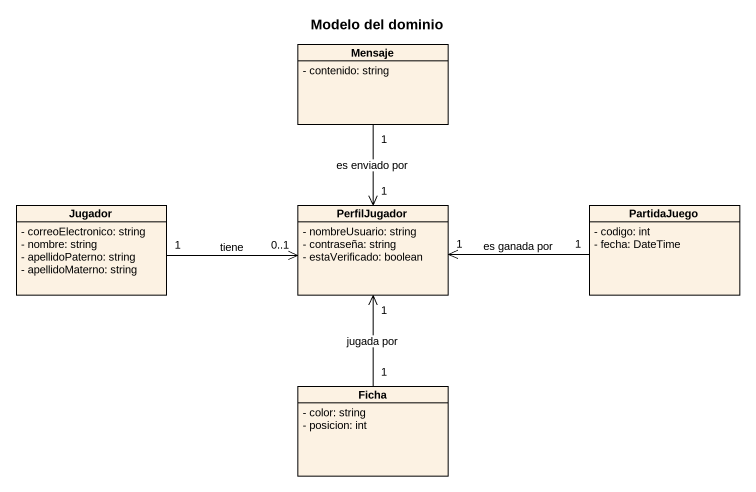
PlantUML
@startuml
title Modelo del dominio
hide circle
hide empty members
skinparam classAttributeIconSize 0
class Mensaje {
  - contenido: string
}
class Jugador {
  - correoElectronico: string
  - nombre: string
  - apellidoPaterno: string
  - apellidoMaterno: string
}
class PerfilJugador {
  - nombreUsuario: string
  - contraseña: string
  - estaVerificado: boolean
}
class PartidaJuego {
  - codigo: int
  - fecha: DateTime
}
class Ficha {
  - color: string
  - posicion: int
}
Mensaje "1" --> "1" PerfilJugador : es enviado por
Jugador "1" -right-> "0..1" PerfilJugador : tiene
PartidaJuego "1" -left-> "1" PerfilJugador : es ganada por
Ficha "1" -up-> "1" PerfilJugador : jugada por
@enduml
